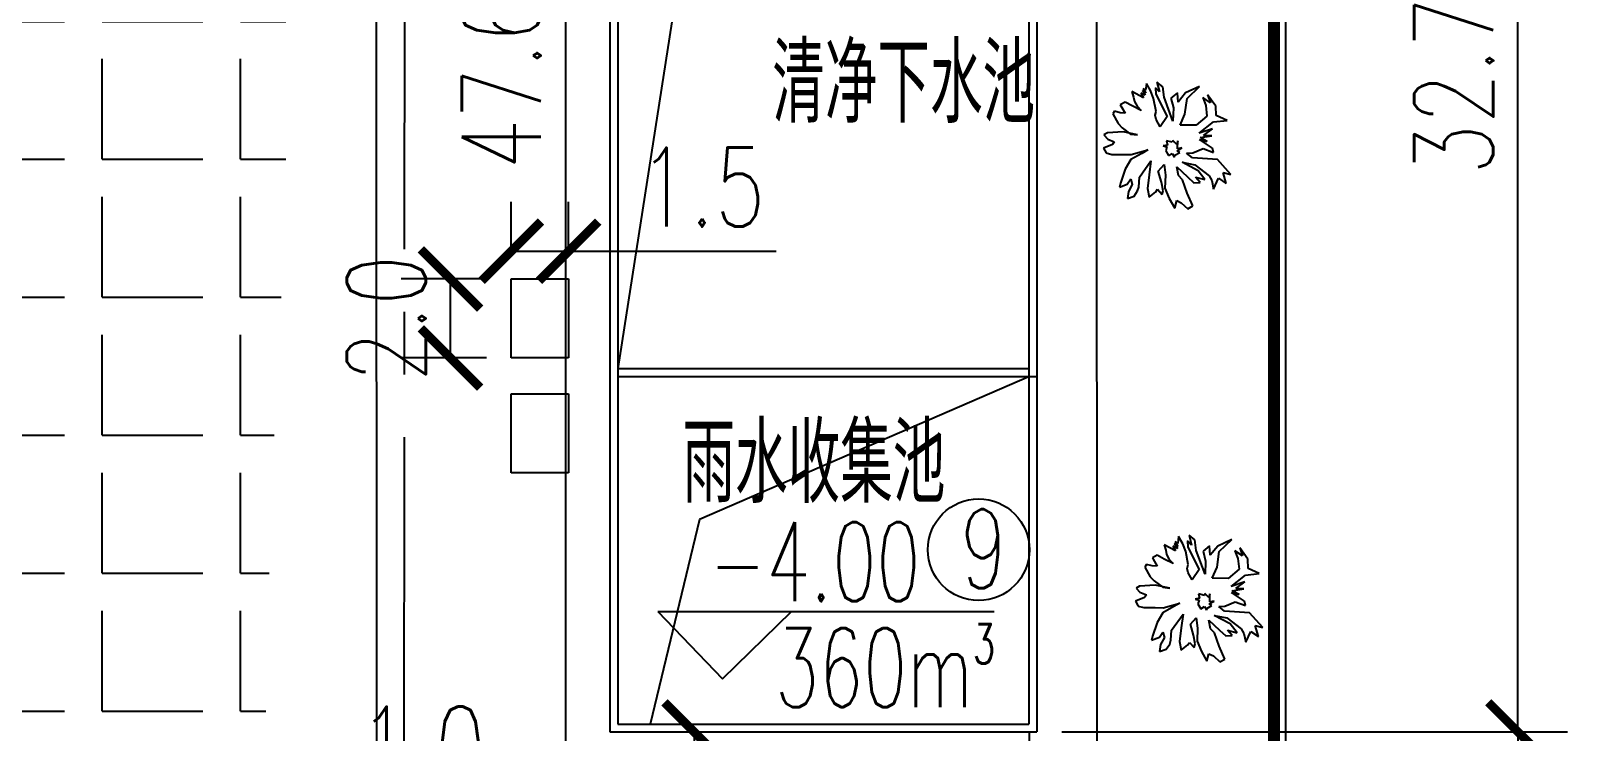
# Model space of a CAD drawing. Header units: millimetres. Extents: x 397874 to 6871063, y -8 to 5775840.
# Drawn here: x 429159.95 to 429199.26, y 2812921.1 to 2812938.84 of the extents above; entities that cross this region are included whole.
import ezdxf

# ---------------------------------------------------------------- set-up
doc = ezdxf.new("R2010")
doc.units = ezdxf.units.MM
doc.header["$LTSCALE"] = 1000
doc.linetypes.add('CENTER2', pattern=[28.575, 19.05, -3.175, 3.175, -3.175])
doc.linetypes.add('CONTINOUS', pattern=[0])
for name, color, linetype in [('_TCH_MASK', 7, 'Continuous'), ('GRASST', 62, 'Continuous'), ('T1', 92, 'Continuous'), ('居民地线', 2, 'Continuous')]:
    doc.layers.add(name, color=color, linetype=linetype)
doc.styles.add('DIM', font='txt')
doc.styles.add('dxfs', font='txt.shx', dxfattribs={"width": 0.7, "bigfont": 'dxfs.shx'})
doc.styles.add('HZTXT', font='txt.shx', dxfattribs={"width": 0.75, "bigfont": 'hzdx.shx'})
doc.dimstyles.new('ISO-25', dxfattribs={"dimtxt": 2, "dimasz": 0.75, "dimexe": 1.25, "dimexo": 0.625, "dimtad": 1, "dimdec": 1, "dimdsep": 46, "dimtxsty": 'HZTXT', "dimblk": 'ARCHTICK', "dimcen": 2.5, "dimadec": 0, "dimazin": 0, "dimtfac": 1, "dimtdec": 1, "dimtmove": 0, "dimatfit": 3, "dimldrblk": 'ARCHTICK', "dimfxl": 1, "dimarcsym": 0})

# ---------------------------------------------------------------- blocks, each defined once
blk = doc.blocks.new('LV-5-1')
at = {"layer": 'T1', "color": 92, "linetype": 'Continuous'}
for p, q in [((-0.211, 1.372), (-0.242, 1.189)), ((-0.15, 1.311), (-0.211, 1.372)), ((-0.516, 1.342), (-0.547, 1.19)), ((-0.547, 1.19), (-0.487, 1.068)), ((-0.395, 1.25), (-0.516, 1.342)), ((-0.487, 1.068), (-0.426, 1.007)), ((-0.304, 1.098), (-0.395, 1.25)), ((-0.182, 1.067), (-0.304, 1.098)), ((-0.242, 1.189), (-0.182, 1.067)), ((0.062, 1.066), (-0.15, 1.311)), ((0.183, 0.852), (0.062, 1.066)), ((0.489, 1.156), (0.367, 0.943)), ((0.581, 1.248), (0.489, 1.156)), ((0.703, 1.247), (0.581, 1.248)), ((0.672, 1.034), (0.703, 1.247)), ((0.702, 0.973), (0.672, 1.034)), ((0.824, 1.064), (0.702, 0.973)), ((0.946, 1.094), (0.824, 1.064)), ((0.946, 1.003), (0.946, 1.094)), ((-0.731, 0.916), (-0.701, 0.733)), ((-0.548, 0.855), (-0.731, 0.916)), ((-0.701, 0.733), (-0.671, 0.672)), ((-0.305, 0.671), (-0.548, 0.855)), ((-0.426, 1.007), (-0.243, 0.884)), ((-0.243, 0.884), (-0.062, 0.487)), ((0.275, 0.791), (0.182, 0.426)), ((0.183, 0.578), (0.183, 0.852)), ((0.367, 0.943), (0.275, 0.791)), ((0.578, 0.455), (0.793, 0.698)), ((0.793, 0.698), (0.946, 1.003)), ((1.006, 0.698), (0.884, 0.667)), ((1.25, 0.697), (1.006, 0.698)), ((1.28, 0.636), (1.25, 0.697)), ((-1.19, 0.369), (-1.373, 0.309)), ((-1.22, 0.552), (-1.098, 0.43)), ((-0.976, 0.551), (-1.22, 0.552)), ((-1.098, 0.43), (-1.19, 0.369)), ((-0.732, 0.52), (-0.976, 0.551)), ((-0.671, 0.672), (-0.823, 0.642)), ((-0.823, 0.642), (-0.762, 0.581)), ((-0.762, 0.581), (-0.58, 0.52)), ((-0.489, 0.367), (-0.732, 0.52)), ((-0.58, 0.52), (-0.336, 0.458)), ((-0.276, 0.275), (-0.489, 0.367)), ((-0.336, 0.458), (-0.276, 0.275)), ((-0.062, 0.487), (-0.305, 0.671)), ((0.182, 0.426), (0.183, 0.578)), ((0.67, 0.577), (0.578, 0.455)), ((0.884, 0.667), (0.67, 0.577)), ((1.127, 0.453), (1.188, 0.545)), ((1.31, 0.453), (1.127, 0.453)), ((1.188, 0.545), (1.28, 0.636)), ((1.34, 0.453), (1.31, 0.453)), ((1.34, 0.331), (1.34, 0.453)), ((-1.373, 0.309), (-1.373, 0.187)), ((-1.373, 0.187), (-1.068, 0.155)), ((-1.068, 0.155), (-0.764, 0.093)), ((-0.764, 0.093), (-0.642, 0.123)), ((-0.459, 0.062), (-0.764, -0.029)), ((-0.642, 0.123), (-0.459, 0.062)), ((-0.246, 0), (-0.216, -0.03)), ((-0.154, 0), (-0.246, 0)), ((-0.154, 0.092), (-0.154, 0)), ((-0.032, 0.091), (-0.154, 0.092)), ((0.028, 0.03), (-0.032, 0.091)), ((0.09, 0.091), (0.028, 0.03)), ((0.059, -0.001), (0.09, 0.091)), ((1.004, 0.118), (1.187, 0.24)), ((1.126, 0.149), (1.004, 0.118)), ((1.248, 0.148), (1.126, 0.149)), ((1.187, 0.24), (1.34, 0.331)), ((1.217, -0.065), (1.461, 0.087)), ((1.339, 0.117), (1.248, 0.148)), ((1.461, 0.087), (1.339, 0.117)), ((-0.947, -0.089), (-1.009, -0.211)), ((-0.856, -0.181), (-1.009, -0.333)), ((-1.009, -0.211), (-0.856, -0.181)), ((-1.009, -0.333), (-0.765, -0.303)), ((-0.613, -0.303), (-0.979, -0.455)), ((-0.764, -0.029), (-0.947, -0.089)), ((-0.766, -0.791), (-0.46, -0.334)), ((-0.765, -0.303), (-0.429, -0.091)), ((-0.429, -0.091), (-0.613, -0.303)), ((-0.46, -0.334), (-0.308, -0.274)), ((-0.308, -0.274), (-0.369, -0.396)), ((-0.216, -0.03), (-0.216, -0.152)), ((-0.216, -0.152), (-0.155, -0.122)), ((-0.155, -0.122), (-0.155, -0.244)), ((-0.155, -0.244), (-0.124, -0.152)), ((-0.124, -0.152), (0.028, -0.244)), ((-0.033, -0.183), (0.089, -0.153)), ((0.028, -0.244), (-0.033, -0.183)), ((0.15, -0.031), (0.059, -0.001)), ((0.059, -0.123), (0.15, -0.031)), ((0.089, -0.153), (0.059, -0.123)), ((0.607, -0.307), (0.485, -0.063)), ((0.485, -0.063), (0.668, -0.063)), ((1.155, -0.339), (0.607, -0.307)), ((0.668, -0.063), (0.76, -0.094)), ((0.76, -0.094), (0.82, -0.155)), ((0.82, -0.155), (1.094, -0.248)), ((1.094, -0.248), (1.277, -0.279)), ((1.277, -0.401), (1.155, -0.339)), ((1.339, -0.065), (1.217, -0.065)), ((1.247, -0.126), (1.339, -0.065)), ((1.369, -0.127), (1.247, -0.126)), ((1.277, -0.279), (1.46, -0.279)), ((1.278, -0.157), (1.369, -0.127)), ((1.4, -0.157), (1.278, -0.157)), ((1.338, -0.187), (1.4, -0.157)), ((1.46, -0.279), (1.338, -0.187)), ((-1.132, -0.607), (-1.315, -0.697)), ((-1.283, -0.393), (-1.132, -0.607)), ((-1.101, -0.454), (-1.283, -0.393)), ((-0.979, -0.455), (-1.101, -0.454)), ((-0.4, -0.639), (-0.584, -0.791)), ((-0.492, -0.822), (-0.187, -0.67)), ((-0.369, -0.396), (-0.4, -0.639)), ((-0.187, -0.67), (-0.309, -0.792)), ((0.118, -0.763), (0.301, -0.459)), ((0.301, -0.459), (0.453, -0.672)), ((0.453, -0.672), (0.727, -0.887)), ((0.454, -0.368), (1.002, -0.461)), ((0.697, -0.521), (0.454, -0.368)), ((0.911, -0.582), (0.697, -0.521)), ((0.758, -0.673), (0.94, -0.765)), ((0.849, -0.917), (0.758, -0.673)), ((0.94, -0.765), (0.911, -0.582)), ((1.002, -0.461), (1.215, -0.553)), ((1.155, -0.431), (1.277, -0.401)), ((1.368, -0.492), (1.155, -0.431)), ((1.215, -0.553), (1.368, -0.492)), ((-1.315, -0.697), (-1.071, -0.759)), ((-1.071, -0.759), (-1.193, -0.881)), ((-1.193, -0.881), (-0.766, -0.791)), ((-0.584, -0.791), (-0.492, -0.822)), ((-0.309, -0.792), (-0.157, -0.701)), ((-0.157, -0.701), (-0.249, -0.945)), ((-0.249, -0.945), (-0.157, -0.792)), ((-0.157, -0.792), (-0.127, -1.036)), ((-0.127, -1.036), (-0.065, -0.732)), ((-0.065, -0.732), (-0.006, -1.128)), ((0.178, -1.068), (0.118, -0.763)), ((0.727, -0.887), (0.817, -1.253)), ((0.817, -1.253), (0.849, -0.917)), ((-0.006, -1.128), (-0.128, -1.402)), ((-0.128, -1.402), (0.086, -1.25)), ((0.086, -1.25), (0.268, -1.342)), ((0.391, -1.16), (0.178, -1.068)), ((0.268, -1.342), (0.573, -1.313)), ((0.39, -1.282), (0.573, -1.191)), ((0.573, -1.313), (0.39, -1.282)), ((0.573, -1.191), (0.391, -1.16))]:
    blk.add_line(p, q, dxfattribs=at)
at = {"layer": 'T1', "color": 92, "linetype": 'Continuous', "style": 'DIM', "flags": 1}
for tag in ['XVALUE', 'YVALUE']:
    blk.add_attdef(tag, (0.028, 0.03), '', height=0.00002, rotation=359.8254, dxfattribs=at)
blk = doc.blocks.new('_ArchTick')
at = {"color": 0, "linetype": 'ByBlock', "const_width": 0.15}
blk.add_lwpolyline([(-0.5, -0.5), (0.5, 0.5)], dxfattribs=at)
blk = doc.blocks.new('*D820')
at = {"color": 0, "linetype": 'CONTINOUS', "lineweight": -2, "transparency": 16777216}
for p, q in [((429195.087, 2812953.802), (429198.813, 2812953.802)), ((429197.563, 2812921.102), (429197.563, 2812953.802)), ((429186.02, 2812921.102), (429198.813, 2812921.102))]:
    blk.add_line(p, q, dxfattribs=at)
at = {"layer": 'Defpoints', "color": 0, "linetype": 'CONTINOUS', "transparency": 16777216}
for p in [(429194.462, 2812953.802), (429197.563, 2812953.802), (429185.395, 2812921.102)]:
    blk.add_point(p, dxfattribs=at)
at = {"color": 0, "linetype": 'CONTINOUS', "lineweight": -2, "transparency": 16777216, "xscale": 1.5, "yscale": 1.5, "zscale": 1.5}
for p, rotation in [((429197.563, 2812953.802), 90), ((429197.563, 2812921.102), 270)]:
    blk.add_blockref('_ArchTick', p, dxfattribs=dict(at, rotation=rotation))
at = {"color": 0, "linetype": 'CONTINOUS', "transparency": 16777216, "insert": (429195.938, 2812937.452), "char_height": 2, "attachment_point": 5, "rotation": 90, "style": 'HZTXT'}
blk.add_mtext('32.7', dxfattribs=at)
blk = doc.blocks.new('_None')
blk = doc.blocks.new('*D839')
at = {"color": 0, "linetype": 'CONTINOUS', "lineweight": -2, "transparency": 16777216}
for p, q in [((429175.834, 2812921.102), (429177.974, 2812921.102)), ((429176.724, 2812921.102), (429176.724, 2812911.102)), ((429176.235, 2812911.102), (429177.974, 2812911.102))]:
    blk.add_line(p, q, dxfattribs=at)
at = {"layer": 'Defpoints', "color": 0, "linetype": 'CONTINOUS', "transparency": 16777216}
for p in [(429175.209, 2812921.102), (429175.61, 2812911.102), (429176.724, 2812911.102)]:
    blk.add_point(p, dxfattribs=at)
at = {"color": 0, "linetype": 'CONTINOUS', "lineweight": -2, "transparency": 16777216, "xscale": 1.5, "yscale": 1.5, "zscale": 1.5}
for p, rotation in [((429176.724, 2812921.102), 90), ((429176.724, 2812911.102), 270)]:
    blk.add_blockref('_ArchTick', p, dxfattribs=dict(at, rotation=rotation))
at = {"color": 0, "linetype": 'CONTINOUS', "transparency": 16777216, "insert": (429175.099, 2812915.315), "char_height": 2, "attachment_point": 5, "rotation": 90, "style": 'HZTXT'}
blk.add_mtext('10.0', dxfattribs=at)
blk = doc.blocks.new('*D840')
at = {"color": 0, "linetype": 'CONTINOUS', "lineweight": -2, "transparency": 16777216}
for p, q in [((429172.097, 2812933.193), (429172.097, 2812934.521)), ((429173.547, 2812933.193), (429173.547, 2812934.521)), ((429172.097, 2812933.271), (429173.547, 2812933.271)), ((429173.547, 2812933.271), (429178.797, 2812933.271))]:
    blk.add_line(p, q, dxfattribs=at)
at = {"layer": 'Defpoints', "color": 0, "linetype": 'CONTINOUS', "transparency": 16777216}
for p in [(429173.547, 2812933.271), (429172.097, 2812932.568), (429173.547, 2812932.568)]:
    blk.add_point(p, dxfattribs=at)
at = {"color": 0, "linetype": 'CONTINOUS', "lineweight": -2, "transparency": 16777216, "xscale": 1.5, "yscale": 1.5, "zscale": 1.5, "rotation": 180}
blk.add_blockref('_ArchTick', (429172.097, 2812933.271), dxfattribs=at)
at = {"color": 0, "linetype": 'CONTINOUS', "lineweight": -2, "transparency": 16777216, "xscale": 1.5, "yscale": 1.5, "zscale": 1.5}
blk.add_blockref('_ArchTick', (429173.547, 2812933.271), dxfattribs=at)
at = {"color": 0, "linetype": 'CONTINOUS', "transparency": 16777216, "insert": (429176.922, 2812934.896), "char_height": 2, "attachment_point": 5, "style": 'HZTXT'}
blk.add_mtext('1.5', dxfattribs=at)
blk = doc.blocks.new('*D841')
at = {"color": 0, "linetype": 'CONTINOUS', "lineweight": -2, "transparency": 16777216}
for p, q in [((429171.472, 2812932.568), (429169.308, 2812932.568)), ((429170.558, 2812930.568), (429170.558, 2812932.568)), ((429171.472, 2812930.568), (429169.308, 2812930.568))]:
    blk.add_line(p, q, dxfattribs=at)
at = {"layer": 'Defpoints', "color": 0, "linetype": 'CONTINOUS', "transparency": 16777216}
for p in [(429170.558, 2812932.568), (429172.097, 2812932.568), (429172.097, 2812930.568)]:
    blk.add_point(p, dxfattribs=at)
at = {"color": 0, "linetype": 'CONTINOUS', "lineweight": -2, "transparency": 16777216, "xscale": 1.5, "yscale": 1.5, "zscale": 1.5}
for p, rotation in [((429170.558, 2812932.568), 90), ((429170.558, 2812930.568), 270)]:
    blk.add_blockref('_ArchTick', p, dxfattribs=dict(at, rotation=rotation))
at = {"color": 0, "linetype": 'CONTINOUS', "transparency": 16777216, "insert": (429168.933, 2812931.568), "char_height": 2, "attachment_point": 5, "rotation": 90, "style": 'HZTXT'}
blk.add_mtext('2.0', dxfattribs=at)
blk = doc.blocks.new('*D889')
at = {"color": 0, "linetype": 'CONTINOUS', "lineweight": -2, "transparency": 16777216}
for p, q in [((429173.469, 2812961.7), (429173.469, 2812913.461)), ((429173.716, 2812961.7), (429174.719, 2812961.7)), ((429172.337, 2812913.461), (429174.719, 2812913.461))]:
    blk.add_line(p, q, dxfattribs=at)
at = {"layer": 'Defpoints', "color": 0, "linetype": 'CONTINOUS', "transparency": 16777216}
for p in [(429173.091, 2812961.7), (429171.712, 2812913.461), (429173.469, 2812913.461)]:
    blk.add_point(p, dxfattribs=at)
at = {"color": 0, "linetype": 'CONTINOUS', "lineweight": -2, "transparency": 16777216, "xscale": 1.5, "yscale": 1.5, "zscale": 1.5}
for p, rotation in [((429173.469, 2812961.7), 90), ((429173.469, 2812913.461), 270)]:
    blk.add_blockref('_ArchTick', p, dxfattribs=dict(at, rotation=rotation))
at = {"color": 0, "linetype": 'CONTINOUS', "transparency": 16777216, "insert": (429171.844, 2812937.58), "char_height": 2, "attachment_point": 5, "rotation": 90, "style": 'HZTXT'}
blk.add_mtext('47.6', dxfattribs=at)
blk = doc.blocks.new('*D949')
at = {"color": 0, "linetype": 'CONTINOUS', "lineweight": -2, "transparency": 16777216}
for p, q in [((429174.591, 2812920.477), (429174.591, 2812917.87)), ((429175.609, 2812920.476), (429175.609, 2812917.87)), ((429174.591, 2812919.12), (429168.091, 2812919.12)), ((429175.609, 2812919.12), (429174.591, 2812919.12)), ((429175.609, 2812919.12), (429177.109, 2812919.12))]:
    blk.add_line(p, q, dxfattribs=at)
at = {"layer": 'Defpoints', "color": 0, "linetype": 'CONTINOUS', "transparency": 16777216}
for p in [(429174.591, 2812921.102), (429175.609, 2812921.101), (429174.591, 2812919.12)]:
    blk.add_point(p, dxfattribs=at)
at = {"color": 0, "linetype": 'CONTINOUS', "lineweight": -2, "transparency": 16777216, "xscale": 1.5, "yscale": 1.5, "zscale": 1.5}
blk.add_blockref('_ArchTick', (429174.591, 2812919.12), dxfattribs=at)
at = {"color": 0, "linetype": 'CONTINOUS', "lineweight": -2, "transparency": 16777216, "xscale": 1.5, "yscale": 1.5, "zscale": 1.5, "rotation": 180}
blk.add_blockref('_ArchTick', (429175.609, 2812919.12), dxfattribs=at)
at = {"color": 0, "linetype": 'CONTINOUS', "transparency": 16777216, "insert": (429169.841, 2812920.745), "char_height": 2, "attachment_point": 5, "style": 'HZTXT'}
blk.add_mtext('1.0', dxfattribs=at)
blk = doc.blocks.new('*D950')
at = {"color": 0, "linetype": 'CONTINOUS', "lineweight": -2, "transparency": 16777216}
for p, q in [((429194.477, 2812921.102), (429198.812, 2812921.102)), ((429197.562, 2812921.102), (429197.562, 2812911.102)), ((429195.404, 2812911.102), (429198.812, 2812911.102))]:
    blk.add_line(p, q, dxfattribs=at)
at = {"layer": 'Defpoints', "color": 0, "linetype": 'CONTINOUS', "transparency": 16777216}
for p in [(429193.852, 2812921.102), (429194.779, 2812911.102), (429197.562, 2812911.102)]:
    blk.add_point(p, dxfattribs=at)
at = {"color": 0, "linetype": 'CONTINOUS', "lineweight": -2, "transparency": 16777216, "xscale": 1.5, "yscale": 1.5, "zscale": 1.5}
for p, rotation in [((429197.562, 2812921.102), 90), ((429197.562, 2812911.102), 270)]:
    blk.add_blockref('_ArchTick', p, dxfattribs=dict(at, rotation=rotation))
at = {"color": 0, "linetype": 'CONTINOUS', "transparency": 16777216, "insert": (429195.937, 2812916.102), "char_height": 2, "attachment_point": 5, "rotation": 90, "style": 'HZTXT'}
blk.add_mtext('10.0', dxfattribs=at)
blk = doc.blocks.new('*D952')
at = {"color": 0, "linetype": 'CONTINOUS', "lineweight": -2, "transparency": 16777216}
for p, q in [((429199.906, 2812957.152), (429203.402, 2812957.152)), ((429202.152, 2812957.152), (429202.152, 2812911.102)), ((429186.02, 2812911.102), (429203.402, 2812911.102))]:
    blk.add_line(p, q, dxfattribs=at)
at = {"layer": 'Defpoints', "color": 0, "linetype": 'CONTINOUS', "transparency": 16777216}
for p in [(429199.281, 2812957.152), (429185.395, 2812911.102), (429202.152, 2812911.102)]:
    blk.add_point(p, dxfattribs=at)
at = {"color": 0, "linetype": 'CONTINOUS', "lineweight": -2, "transparency": 16777216, "xscale": 1.5, "yscale": 1.5, "zscale": 1.5}
for p, rotation in [((429202.152, 2812957.152), 90), ((429202.152, 2812911.102), 270)]:
    blk.add_blockref('_ArchTick', p, dxfattribs=dict(at, rotation=rotation))
at = {"color": 0, "linetype": 'CONTINOUS', "transparency": 16777216, "insert": (429200.527, 2812934.127), "char_height": 2, "attachment_point": 5, "rotation": 90, "style": 'HZTXT'}
blk.add_mtext('46.0', dxfattribs=at)

msp = doc.modelspace()

# ---------------------------------------------------------------- hatches: boundary and pattern name
at = {"linetype": 'CONTINOUS'}
h = msp.add_hatch(dxfattribs=at)
h.set_pattern_fill('GRASS', color=3, scale=0.054, style=0)
h.set_pattern_definition([(90, (428986.6436, 2812723.6871), (-0.969867, 0.969867), [0.257175, -1.682559]), (45, (428986.6436, 2812723.6871), (-0.9698677, 0.9698677), [0.257175, -1.114425]), (135, (428986.6436, 2812723.6871), (-0.9698677, -0.9698677), [0.257175, -1.114425])])
edge = h.paths.add_edge_path()
edge.add_line((428996.534, 2812984.894), (429007.751, 2812986.572))
edge.add_arc((428245.5, 2812967.568), 762.487, 0.233679, 1.428202, ccw=False)
edge.add_line((429007.981, 2812970.678), (429010.393, 2812757.703))
edge.add_arc((429028.392, 2812757.891), 18, 180.5985, 268.1597)
edge.add_line((429027.814, 2812739.9), (429168.81, 2812735.37))
edge.add_arc((429182.64, 2812620.562), 115.638, 87.64632, 96.86841, ccw=False)
edge.add_line((429187.389, 2812736.102), (429187.391, 2812858.041))
edge.add_arc((425829.037, 2812780.795), 3359.242, 1.317645, 1.469012)
edge.add_line((429187.175, 2812866.913), (429187.032, 2812877.852))
edge.add_line((429187.032, 2812877.852), (429191.391, 2812878.102))
edge.add_line((429191.391, 2812878.102), (429191.395, 2812730.731))
edge.add_line((429191.395, 2812730.731), (429255.258, 2812727.933))
edge.add_line((429255.258, 2812727.933), (429255.258, 2812723.687))
edge.add_line((429255.258, 2812723.687), (429168.385, 2812728.376))
edge.add_line((429168.385, 2812728.376), (429129.36, 2812730.11))
edge.add_line((429129.36, 2812730.11), (429091.518, 2812731.731))
edge.add_line((429091.518, 2812731.731), (429068.655, 2812732.74))
edge.add_line((429068.655, 2812732.74), (428995.964, 2812736.193))
edge.add_arc((428996.365, 2812744.639), 8.455, 181.2844, 267.2807, ccw=False)
edge.add_line((428987.912, 2812744.449), (428988.493, 2812805.44))
edge.add_line((428988.493, 2812805.44), (428987.758, 2812883.63))
edge.add_line((428987.758, 2812883.63), (428987.248, 2812934.771))
edge.add_line((428987.248, 2812934.771), (428986.762, 2812983.747))
edge.add_line((428986.762, 2812983.747), (428996.534, 2812984.894))
h = msp.add_hatch(dxfattribs=at)
h.set_pattern_fill('ANGLE', color=252, scale=0.5, style=0)
h.set_pattern_definition([(360, (-303.9914, -531.6), (-3e-12, 3.4925), [2.54, -0.9525]), (90, (-303.9914, -531.6), (-3.4925, -3e-12), [2.54, -0.9525])])
edge = h.paths.add_edge_path()
edge.add_line((429077.888, 2812933.718), (429078.815, 2812957.886))
edge.add_arc((429091.761, 2812959.63), 13.062, 116.7901, 187.672, ccw=False)
edge.add_line((429085.873, 2812971.29), (429162.35, 2812982.952))
edge.add_arc((429264.918, 2812976.72), 102.757, 176.52277, 196.50064)
edge.add_line((429166.393, 2812947.534), (429166.393, 2812934.114))
edge.add_arc((429431.994, 2812917.072), 266.147, 176.32881, 180.77747)
edge.add_line((429165.871, 2812913.461), (429077.867, 2812913.049))
edge.add_arc((428758.249, 2812923.915), 319.802, 358.05288, 361.82682)
edge.add_line((429088.873, 2812933.102), (429151.393, 2812933.102))
edge.add_line((429088.52, 2812958.102), (429151.393, 2812958.102))
edge.add_line((429151.393, 2812958.102), (429151.393, 2812933.102))
edge.add_line((429088.873, 2812933.102), (429088.873, 2812958.102))

# ---------------------------------------------------------------- linework, layer by layer
at = {"color": 3, "linetype": 'CONTINOUS'}
for p, q in [((429186.881, 2813009.6), (429186.91, 2812911.102)), ((429168.693, 2812913.461), (429168.69, 2812970.602)), ((429172.097, 2812932.568), (429173.547, 2812932.568)), ((429172.097, 2812930.568), (429172.097, 2812932.568)), ((429173.547, 2812932.568), (429173.547, 2812930.568)), ((429173.547, 2812930.568), (429172.097, 2812930.568)), ((429185.21, 2812930.102), (429176.859, 2812926.477)), ((429172.097, 2812929.663), (429173.547, 2812929.663)), ((429172.097, 2812927.663), (429172.097, 2812929.663)), ((429173.547, 2812929.663), (429173.547, 2812927.663)), ((429173.547, 2812927.663), (429172.097, 2812927.663)), ((429176.859, 2812926.477), (429175.61, 2812921.302)), ((429175.802, 2812924.15), (429184.31, 2812924.15)), ((429175.802, 2812924.15), (429177.441, 2812922.448)), ((429177.441, 2812922.448), (429179.185, 2812924.15))]:
    msp.add_line(p, q, dxfattribs=at)
at = {"color": 1, "linetype": 'CENTER2', "ltscale": 0.0005}
msp.add_line((429169.418, 2812957.135), (429169.336, 2812884.035), dxfattribs=at)
at = {"color": 1, "linetype": 'CONTINOUS', "const_width": 0.3}
for points in [[(429007.104, 2813029.476), (429007.411, 2813029.553), (429007.719, 2813029.625), (429008.028, 2813029.691), (429008.338, 2813029.753), (429008.648, 2813029.811), (429008.96, 2813029.863), (429009.273, 2813029.91), (429009.586, 2813029.952), (429009.9, 2813029.99), (429010.214, 2813030.022), (429010.529, 2813030.049), (429010.844, 2813030.072), (429011.16, 2813030.089), (429011.476, 2813030.102), (429011.792, 2813030.109), (429012.108, 2813030.111), (429191.395, 2813030.094), (429191.388, 2812730.735)], [(429007.104, 2813029.476), (429007.411, 2813029.553), (429007.719, 2813029.625), (429008.028, 2813029.691), (429008.338, 2813029.753), (429008.648, 2813029.811), (429008.96, 2813029.863), (429009.273, 2813029.91), (429009.586, 2813029.952), (429009.9, 2813029.99), (429010.214, 2813030.022), (429010.529, 2813030.049), (429010.844, 2813030.072), (429011.16, 2813030.089), (429011.476, 2813030.102), (429011.792, 2813030.109), (429012.108, 2813030.111), (429191.395, 2813030.094), (429191.388, 2812730.735)], [(429255.258, 2813030.088), (429191.395, 2813030.094), (429191.391, 2812871.498), (429255.258, 2812871.496)]]:
    msp.add_lwpolyline(points, dxfattribs=at)
at = {"color": 0, "linetype": 'CONTINOUS'}
msp.add_circle((429183.919, 2812925.714), 1.286, dxfattribs=at)
at = {"layer": '_TCH_MASK', "color": 4, "linetype": 'CONTINOUS'}
for p, q in [((429185.392, 2812965.301), (429185.392, 2812921.102)), ((429174.591, 2812953.823), (429174.591, 2812921.102)), ((429177.825, 2812949.811), (429174.794, 2812930.302)), ((429174.794, 2812941.202), (429174.794, 2812921.302)), ((429185.192, 2812941.202), (429185.192, 2812921.302)), ((429174.794, 2812930.302), (429185.21, 2812930.302)), ((429174.794, 2812930.102), (429185.41, 2812930.102)), ((429174.794, 2812921.302), (429185.192, 2812921.302)), ((429174.591, 2812921.102), (429185.395, 2812921.102)), ((429175.392, 2812921.102), (429185.392, 2812921.102)), ((429185.21, 2812911.302), (429185.21, 2812921.102))]:
    msp.add_line(p, q, dxfattribs=at)
at = {"layer": '居民地线', "color": 151, "linetype": 'Continuous', "lineweight": -3, "ltscale": 0.5, "flags": 128}
for points in [[(429180.458, 2813015.362), (429191.683, 2813015.362), (429191.683, 2812730.502), (429015.97, 2812738.205, -0.343146), (428994.244, 2812760.791, -0.343146)], [(429180.458, 2813015.185), (429191.283, 2813015.138), (429191.283, 2812731.002), (429016.007, 2812738.685, -0.342925), (428994.641, 2812760.915)]]:
    msp.add_lwpolyline(points, format="xyb", dxfattribs=at)

# ---------------------------------------------------------------- block references
at = {"layer": 'GRASST', "xscale": 1.154735999051131, "yscale": 1.154735999051131, "zscale": 1.154735999051131, "rotation": 120.0001998542545}
for p in [(429188.729, 2812935.899), (429189.541, 2812924.429), (429189.009, 2812918.867)]:
    msp.add_blockref('LV-5-1', p, dxfattribs=at)

# ---------------------------------------------------------------- texts
at = {"color": 0, "linetype": 'CONTINOUS', "ltscale": 10}
for s, height, style, width, p in [('清净下水池', 2, 'dxfs', 0.7, (429178.699, 2812936.519)), ('雨水收集池', 2, 'dxfs', 0.7, (429176.427, 2812926.901)), ('9', 2, 'dxfs', 0.7, (429183.447, 2812924.738)), ('-4.00', 2, 'HZTXT', 0.65, (429177.096, 2812924.409)), ('360m', 2, 'HZTXT', 0.65, (429178.768, 2812921.73)), ('3', 1, 'HZTXT', 0.65, (429183.777, 2812922.831))]:
    msp.add_text(s, height=height, dxfattribs=dict(at, style=style, width=width)).set_placement(p)

# ---------------------------------------------------------------- dimensions: what is measured, and where the dimension line sits
at = {"color": 3, "linetype": 'CONTINOUS'}
dim = msp.add_linear_dim(base=(429173.469, 2812913.461), p1=(429173.091, 2812961.7), p2=(429171.712, 2812913.461), angle=90, text='47.6', dimstyle='ISO-25', override={"dimasz": 1.5, "dimzin": 0, "dimldrblk": 'None'}, dxfattribs=at)
dim.commit()
dim.dimension.update_dxf_attribs({"geometry": '*D889', "text_midpoint": (429171.844, 2812937.58)})
for base, p1, p2, picture, middle in [((429202.1517, 2812911.1025), (429199.2812, 2812957.1522), (429185.3953, 2812911.1025), '*D952', (429200.5267, 2812934.1274)), ((429197.563, 2812953.802), (429185.395, 2812921.102), (429194.462, 2812953.802), '*D820', (429195.938, 2812937.452)), ((429197.562, 2812911.102), (429193.852, 2812921.102), (429194.779, 2812911.102), '*D950', (429195.937, 2812916.102))]:
    dim = msp.add_linear_dim(base=base, p1=p1, p2=p2, angle=90, dimstyle='ISO-25', override={"dimasz": 1.5, "dimzin": 0, "dimldrblk": 'None'}, dxfattribs=at)
    dim.commit()
    dim.dimension.update_dxf_attribs({"geometry": picture, "text_midpoint": middle})
for base, p1, p2, picture, middle in [((429173.547196235, 2812933.271467311), (429172.097196235, 2812932.568435038), (429173.547196235, 2812932.568435038), '*D840', (429176.922196235, 2812934.896467311)), ((429174.591, 2812919.12), (429175.609, 2812921.101), (429174.591, 2812921.102), '*D949', (429169.841, 2812920.745))]:
    dim = msp.add_linear_dim(base=base, p1=p1, p2=p2, dimstyle='ISO-25', override={"dimasz": 1.5, "dimzin": 0, "dimldrblk": 'None'}, dxfattribs=at)
    dim.commit()
    dim.dimension.update_dxf_attribs({"geometry": picture, "text_midpoint": middle})
for base, p1, p2, picture, middle in [((429170.558, 2812932.568), (429172.097, 2812930.568), (429172.097, 2812932.568), '*D841', (429170.558, 2812931.568)), ((429176.724, 2812911.102), (429175.209, 2812921.102), (429175.61, 2812911.102), '*D839', (429176.724, 2812915.315))]:
    dim = msp.add_linear_dim(base=base, p1=p1, p2=p2, angle=90, dimstyle='ISO-25', override={"dimasz": 1.5, "dimzin": 0, "dimldrblk": 'None'}, dxfattribs=at)
    dim.commit()
    dim.dimension.update_dxf_attribs({"geometry": picture, "text_midpoint": middle, "dimtype": 160})

doc.saveas('drawing.dxf')
